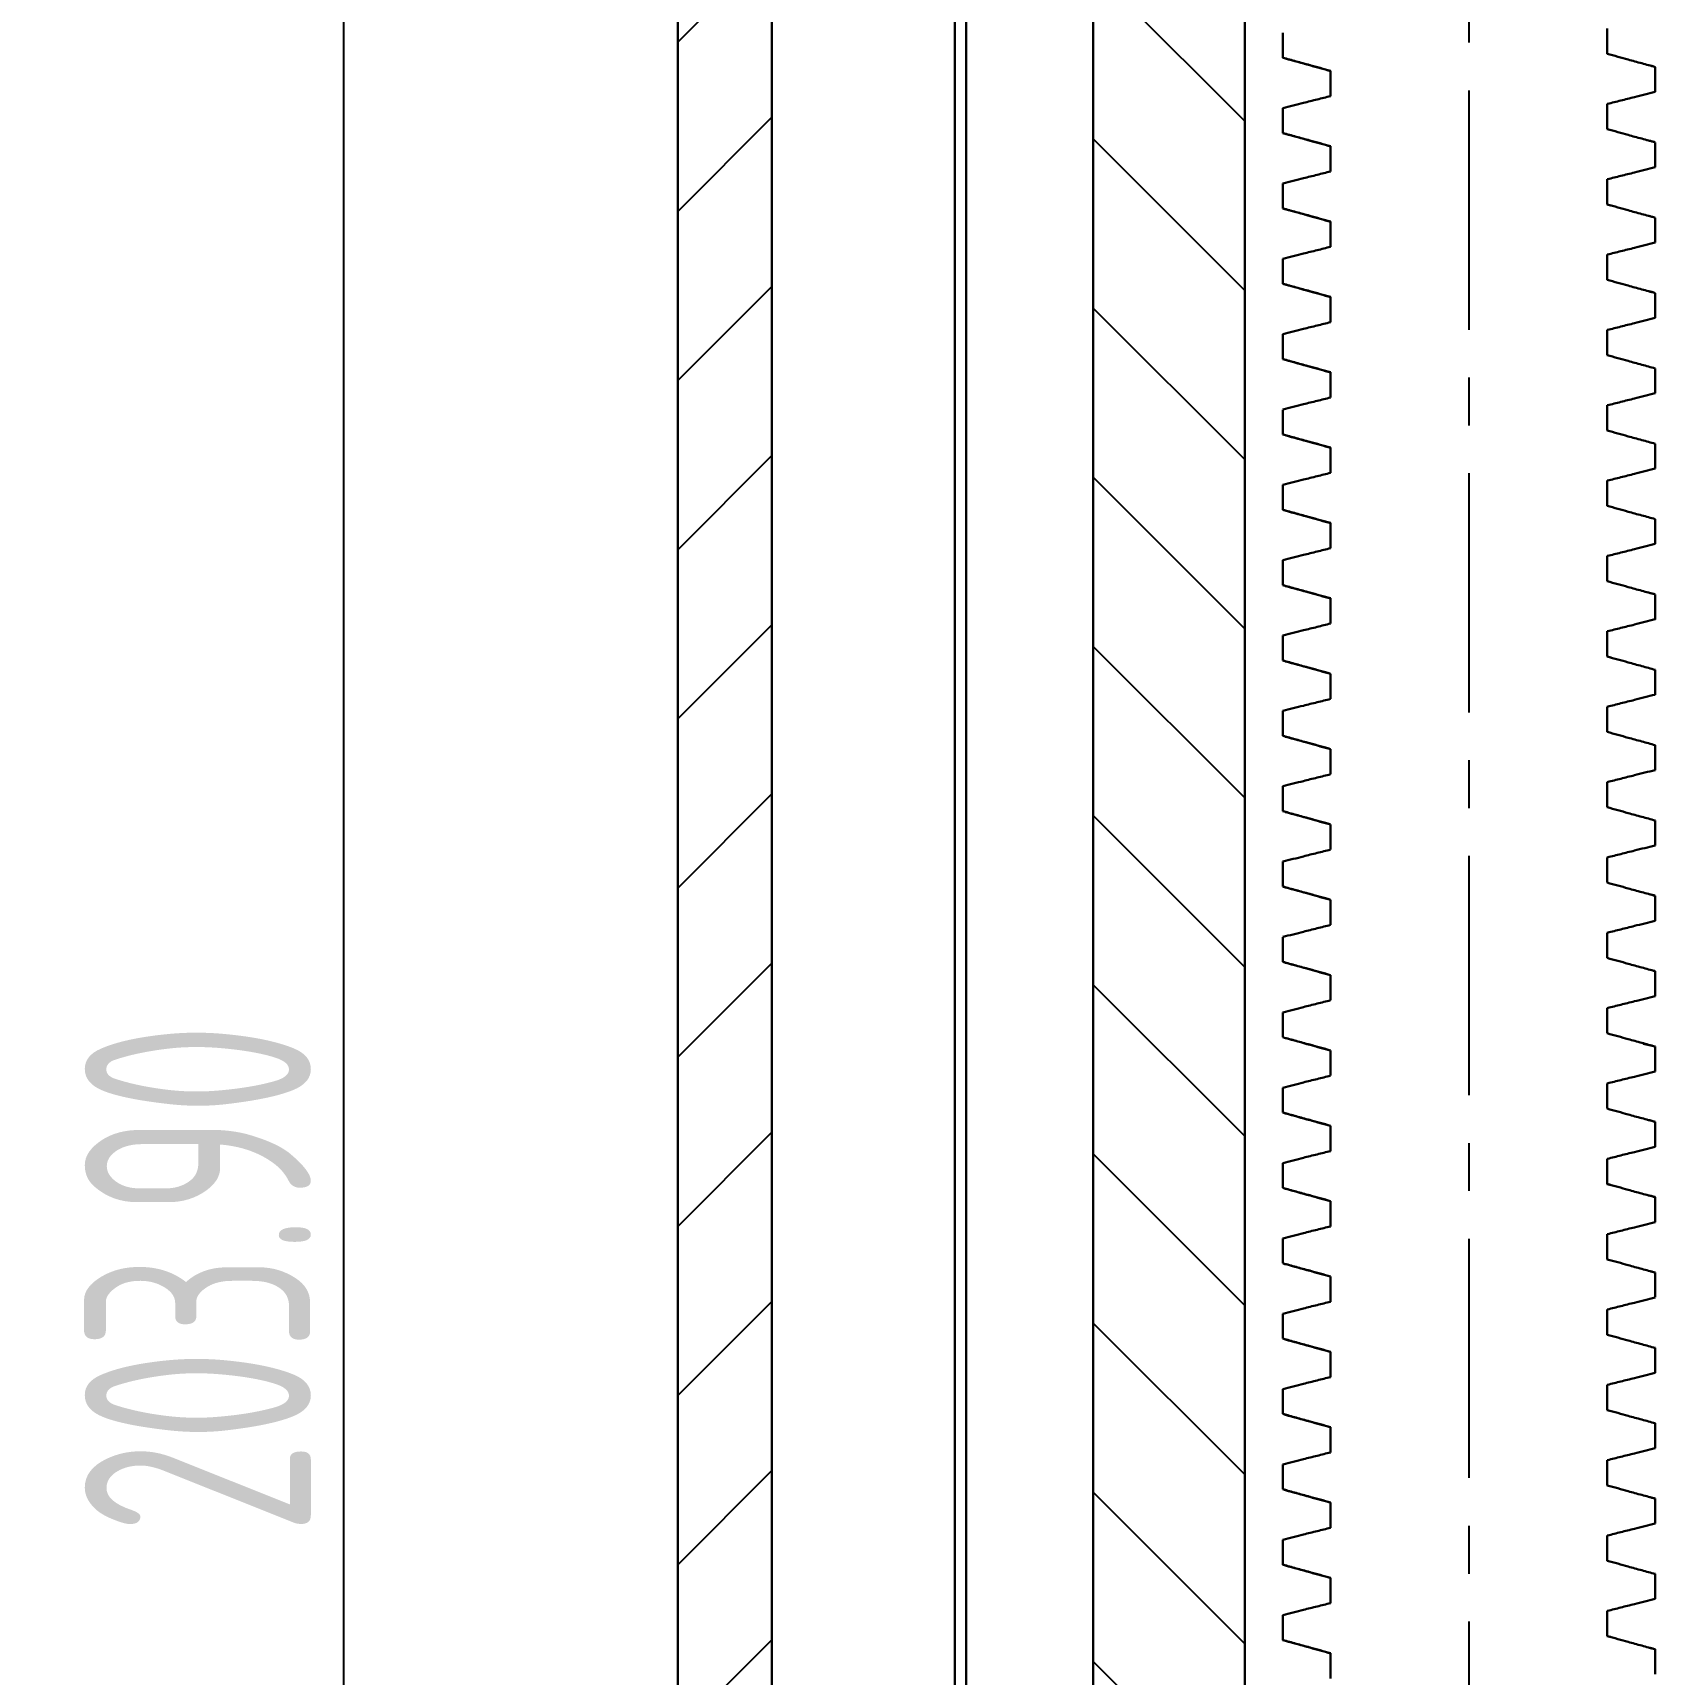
# Model space of a CAD drawing. Header units: millimetres. Extents: x 0 to 2406, y -938 to 757.
# Drawn here: x 486.2 to 529.76, y 354.32 to 397.89 of the extents above; entities that cross this region are included whole.
import ezdxf

# ---------------------------------------------------------------- set-up
doc = ezdxf.new("R2010")
doc.units = ezdxf.units.MM
doc.header["$PDSIZE"] = -1
doc.linetypes.add('CENTER', pattern=[10.16, 6.35, -1.27, 1.27, -1.27])
doc.layers.add('10', color=7, linetype='Continuous')
doc.styles.add('SLDTEXTSTYLE2', font='TXT', dxfattribs={"width": 0.7})
doc.dimstyles.new('SLDDIMSTYLE1', dxfattribs={"dimtxt": 3.5, "dimasz": 4.08, "dimexe": 0, "dimexo": 0.0625, "dimgap": 0.875, "dimtad": 2, "dimrnd": 1e-09, "dimzin": 4, "dimdsep": 46, "dimtxsty": 'SLDTEXTSTYLE2', "dimsah": 1, "dimcen": 0.09, "dimadec": 0, "dimazin": 1, "dimtfac": 1, "dimtofl": 0, "dimtmove": 0, "dimatfit": 3, "dimfxl": 1, "dimfrac": 2, "dimtolj": 1, "dimtzin": 12, "dimarcsym": 0})
doc.dimstyles.new('SLDDIMSTYLE4', dxfattribs={"dimtxt": 0.18, "dimasz": 4.08, "dimexe": 0, "dimexo": 0.0625, "dimgap": 0, "dimtad": 0, "dimtih": 1, "dimtoh": 1, "dimdec": 0, "dimrnd": 1e-09, "dimzin": 0, "dimdsep": 46, "dimtxsty": 'Standard', "dimsah": 1, "dimcen": 0.09, "dimadec": 0, "dimazin": 0, "dimtfac": 4.08, "dimtdec": 0, "dimtofl": 0, "dimtmove": 0, "dimatfit": 3, "dimfxl": 1, "dimfrac": 2, "dimtolj": 1, "dimtzin": 0, "dimarcsym": 0})

# ---------------------------------------------------------------- blocks, each defined once
blk = doc.blocks.new('_D_19')
at = {"layer": '10', "color": 0, "lineweight": -2, "transparency": 16777216}
for p, q in [((527.155, 452.338), (494.45, 452.338)), ((494.45, 252.518), (494.45, 448.258)), ((529.194, 248.438), (494.45, 248.438))]:
    blk.add_line(p, q, dxfattribs=at)
at = {"layer": '10', "color": 0, "transparency": 16777216}
for points in [[(493.77, 448.258), (495.13, 448.258), (494.45, 452.338)], [(493.77, 252.518), (495.13, 252.518), (494.45, 248.438)]]:
    blk.add_solid(points, dxfattribs=at)
at = {"layer": 'Defpoints', "color": 0, "transparency": 16777216}
for p in [(494.45, 452.338), (527.217, 452.338), (529.257, 248.438)]:
    blk.add_point(p, dxfattribs=at)
at = {"layer": '10', "color": 0, "lineweight": 25, "transparency": 16777216, "insert": (487.575, 364.827), "char_height": 3.5, "attachment_point": 2, "rotation": 90, "style": 'SLDTEXTSTYLE2'}
blk.add_mtext('\\A1;{\\Fgbenor|c134;\\H1.71429x;203.90}', dxfattribs=at)

msp = doc.modelspace()

# ---------------------------------------------------------------- hatches: boundary and pattern name
at = {"layer": '10', "linetype": 'Continuous', "lineweight": 25}
h = msp.add_hatch(dxfattribs=at)
h.set_pattern_fill('ANSI31', color=256, angle=90, style=0)
h.set_pattern_definition([(135, (92.2066, 0), (-2.245064, -2.245064), [])])
edge = h.paths.add_edge_path(flags=0)
edge.add_line((510.5149293, 257.438367), (516.3510332, 257.438367))
edge.add_line((516.3510332, 257.438367), (516.3510332, 272.938367))
edge.add_line((516.3510332, 272.938367), (518.363153, 272.938367))
edge.add_line((518.363153, 272.938367), (518.363153, 472.2881519))
edge.add_spline(control_points=[(518.363153, 472.2881519), (518.2791646, 472.3382116), (518.1951837, 472.3882838), (518.1112094, 472.438367)], knot_values=[0.013742572, 0.013742572, 0.013742572, 0.013742572, 0.0140322545, 0.0140322545, 0.0140322545, 0.0140322545], weights=[1, 1, 1, 1], degree=3, periodic=0)
edge.add_line((518.1112094, 472.438367), (518.1112094, 505.938367))
edge.add_spline(control_points=[(518.1112094, 505.938367), (517.6078459, 506.4380032), (517.1049141, 506.9380742), (516.6022034, 507.438367)], knot_values=[0.0187995827, 0.0187995827, 0.0187995827, 0.0187995827, 0.0209215817, 0.0209215817, 0.0209215817, 0.0209215817], weights=[1, 1, 1, 1], degree=3, periodic=0)
edge.add_line((516.6022034, 507.438367), (515.1463067, 507.438367))
edge.add_spline(control_points=[(515.1463067, 507.438367), (514.8787642, 507.171737), (514.6112612, 506.9050674), (514.3437889, 506.638367)], knot_values=[0.0262010486, 0.0262010486, 0.0262010486, 0.0262010486, 0.0273347172, 0.0273347172, 0.0273347172, 0.0273347172], weights=[1, 1, 1, 1], degree=3, periodic=0)
edge.add_line((514.3437889, 506.638367), (514.3437889, 275.438367))
edge.add_line((514.3437889, 275.438367), (510.5149293, 275.438367))
edge.add_line((510.5149293, 275.438367), (510.5149293, 257.438367))
h = msp.add_hatch(dxfattribs=at)
h.set_pattern_fill('ANSI31', color=256, style=0)
h.set_pattern_definition([(45, (92.2066, 0), (-2.245064, 2.245064), [])])
h.paths.add_polyline_path([(503.3149293, 248.438367), (505.8149293, 248.438367), (505.8149293, 468.438367), (504.1149293, 468.438367), (504.1149293, 466.438367), (503.3149293, 466.438367)], flags=0)

# ---------------------------------------------------------------- linework, layer by layer
at = {"color": 7, "linetype": 'Continuous', "lineweight": 30}
for p, q in [((514.3437889, 275.438367), (514.3437889, 506.638367)), ((518.363153, 272.938367), (518.363153, 472.2881519)), ((505.8149293, 248.438367), (505.8149293, 468.438367)), ((503.3149293, 248.438367), (503.3149293, 466.438367)), ((510.6649293, 275.438367), (510.6649293, 456.438367)), ((510.9649293, 275.438367), (510.9649293, 456.438367)), ((519.3729013, 397.2271546), (519.3729013, 397.8871443)), ((527.9872775, 397.3316349), (527.9872775, 398.0016349)), ((529.2569574, 396.9806194), (529.2569574, 396.3199462)), ((520.6425811, 396.8774424), (520.6425811, 396.2074424)), ((519.3729013, 395.225849), (519.3729013, 395.8886909)), ((527.9872775, 395.3316349), (527.9872775, 396.0016349)), ((519.4594438, 395.2017722), (519.3728906, 395.2258533)), ((520.6425811, 394.8774424), (520.6425811, 394.2074424)), ((529.2569574, 394.9802674), (529.2569574, 394.323271)), ((519.3729013, 393.2266886), (519.3729013, 393.8879114)), ((527.9872775, 393.3316349), (527.9872775, 394.0016349)), ((519.4585411, 393.2025786), (519.3728946, 393.2266913)), ((528.0730127, 393.307779), (527.9872775, 393.3324143)), ((529.2569574, 392.9803253), (529.2569574, 392.3197543)), ((520.6425811, 392.8774424), (520.6425811, 392.2074424)), ((519.3729013, 391.2273671), (519.3729013, 391.8881474)), ((527.9872775, 391.3316349), (527.9872775, 392.0016349)), ((519.4620066, 391.2030163), (519.3728978, 391.2273685)), ((520.6425811, 390.8774424), (520.6425811, 390.2074424)), ((529.2569574, 390.9802461), (529.2569574, 390.3196394)), ((527.9872775, 389.3316349), (527.9872775, 390.0016349)), ((519.3729013, 389.2279841), (519.3729013, 389.8867999)), ((519.4678312, 389.2032683), (519.3729001, 389.2279846)), ((520.6425811, 388.8774424), (520.6425811, 388.2074424)), ((529.2569574, 388.9797738), (529.2569574, 388.3201412)), ((519.3729013, 387.2285008), (519.3729013, 387.8839713)), ((527.9872775, 387.3316349), (527.9872775, 388.0016349)), ((519.482701, 387.2031461), (519.3729031, 387.2285)), ((520.6425811, 386.8774424), (520.6425811, 386.2074424)), ((529.2569574, 386.9800953), (529.2569574, 386.3228123)), ((519.3729013, 385.2258488), (519.3729013, 385.8867445)), ((527.9872775, 385.3316349), (527.9872775, 386.0016349)), ((519.4617545, 385.201732), (519.3728906, 385.2258531)), ((520.6425811, 384.8774424), (520.6425811, 384.2074424)), ((529.2569574, 384.9801637), (529.2569574, 384.3232711)), ((519.3729013, 383.2266885), (519.3729013, 383.8882305)), ((527.9872775, 383.3316349), (527.9872775, 384.0016349)), ((519.4608581, 383.2025187), (519.3728946, 383.2266912)), ((529.2569574, 382.9803622), (529.2569574, 382.3197543)), ((520.6425811, 382.8774424), (520.6425811, 382.2074424)), ((519.3729013, 381.227367), (519.3729013, 381.887331)), ((527.9872775, 381.3316349), (527.9872775, 382.0016349)), ((519.4644636, 381.2029372), (519.3728978, 381.2273683)), ((528.073025, 381.3077756), (527.9872775, 381.3324144)), ((520.6425811, 380.8774424), (520.6425811, 380.2074424)), ((529.2569574, 380.979986), (529.2569574, 380.3196394)), ((527.9872775, 379.3316349), (527.9872775, 380.0016349)), ((519.3729013, 379.2279841), (519.3729013, 379.8900671)), ((519.4705264, 379.2031746), (519.3729001, 379.2279846)), ((520.6425811, 378.8774424), (520.6425811, 378.2074424)), ((529.2569574, 378.9806234), (529.2569574, 378.3201414)), ((519.3729013, 377.2268984), (519.3729013, 377.8886572)), ((527.9872775, 377.3316349), (527.9872775, 378.0016349)), ((519.4907537, 377.2012915), (519.3728952, 377.2269009)), ((520.6425811, 376.8774424), (520.6425811, 376.2074424)), ((529.2569574, 376.9800522), (529.2569574, 376.3204175)), ((527.9872775, 375.3316349), (527.9872775, 376.0016349)), ((519.3729013, 375.2286736), (519.3729013, 375.8882412)), ((520.6425811, 374.8774424), (520.6425811, 374.2074424)), ((529.2569574, 374.9803201), (529.2569574, 374.3201895)), ((519.3729013, 373.2283547), (519.3729013, 373.8878155)), ((527.9872775, 373.3316349), (527.9872775, 374.0016349)), ((519.453642, 373.2040503), (519.3729024, 373.2283543)), ((529.2569574, 372.9820402), (529.2569574, 372.3198543)), ((520.6425811, 372.8774424), (520.6425811, 372.2074424)), ((519.3729013, 371.22674), (519.3729013, 371.8860123)), ((527.9872775, 371.3316349), (527.9872775, 372.0016349)), ((519.4177131, 371.215814), (519.3728949, 371.2267426)), ((520.6425811, 370.8774424), (520.6425811, 370.2074424)), ((529.256958, 370.9803104), (528.936218, 371.0532358)), ((529.2569574, 370.9803107), (529.2569574, 370.3196447)), ((519.3729013, 369.227788), (519.3729013, 369.8875919)), ((527.9872775, 369.3316349), (527.9872775, 370.0016349)), ((519.4753203, 369.2028679), (519.3728998, 369.2277887)), ((520.6425811, 368.8774424), (520.6425811, 368.2074424)), ((529.2569574, 368.9810614), (529.2569574, 368.3201988)), ((519.3729013, 367.2255541), (519.3729013, 367.8882065)), ((527.9872775, 367.3316349), (527.9872775, 368.0016349)), ((528.0730126, 367.307779), (527.9872775, 367.3324143)), ((519.4525263, 367.201425), (519.3728892, 367.225559)), ((520.6425811, 366.8774424), (520.6425811, 366.2074424)), ((529.2569574, 366.9821651), (529.2569574, 366.3199739)), ((527.9872775, 365.3316349), (527.9872775, 366.0016349)), ((519.3729013, 365.2275703), (519.3729013, 365.8876734)), ((520.6425811, 364.8774424), (520.6425811, 364.2074424)), ((529.2569574, 364.9803934), (529.2569574, 364.3235499)), ((519.3729013, 363.2265368), (519.3729013, 363.8890153)), ((527.9872775, 363.3316349), (527.9872775, 364.0016349)), ((519.4566137, 363.202187), (519.3728938, 363.2265399)), ((529.2569574, 362.9862592), (529.2569574, 362.3212286)), ((520.6425811, 362.8774424), (520.6425811, 362.2074424)), ((519.3729013, 361.2301201), (519.3729013, 361.8847234)), ((527.9872775, 361.3316349), (527.9872775, 362.0016349)), ((519.4683742, 361.2040871), (519.3729108, 361.2301163)), ((520.6425811, 360.8774424), (520.6425811, 360.2074424)), ((529.2569574, 360.9801563), (529.2569574, 360.3229653)), ((519.3729013, 359.2291443), (519.3729013, 359.8883987)), ((527.9872775, 359.3316349), (527.9872775, 360.0016349)), ((519.4817963, 359.2036159), (519.3729063, 359.2291423)), ((520.6425811, 358.8774424), (520.6425811, 358.2074424)), ((529.2569574, 358.98024), (529.2569574, 358.3201237)), ((519.3729013, 357.2292962), (519.3729013, 357.8880889)), ((527.9872775, 357.3316349), (527.9872775, 358.0016349)), ((520.6425811, 356.8774424), (520.6425811, 356.2074424)), ((529.2569574, 356.9799269), (529.2569574, 356.3201419)), ((527.9872775, 355.3316349), (527.9872775, 356.0016349)), ((519.3729013, 355.2279283), (519.3729013, 355.8887417)), ((519.4466404, 355.2037634), (519.3729004, 355.2279286)), ((528.0730127, 355.307779), (527.9872775, 355.3324143)), ((520.6425811, 354.8774424), (520.6425811, 354.2074424)), ((529.2569574, 354.9810423), (529.2569574, 354.3216692))]:
    msp.add_line(p, q, dxfattribs=at)
for points, knots in [([(529.2569574, 396.9802391), (529.1378935, 397.0129567), (528.8997658, 397.0783918), (528.4764613, 397.1952444), (528.172399, 397.2800208), (527.9872775, 397.3316349)], [0, 0, 0, 0, 0.2811819363, 0.5623638912, 1, 1, 1, 1]), ([(519.4545441, 397.2034813), (519.431055, 397.2091904), (519.3984112, 397.2171245), (519.3784851, 397.2249592), (519.3728969, 397.2271564)], [0, 0, 0, 0, 0.7195556601, 1, 1, 1, 1]), ([(519.3729013, 397.2281156), (519.4919795, 397.1954504), (519.730136, 397.1301201), (520.1534371, 397.0134969), (520.4574898, 396.9289252), (520.6425811, 396.8774424)], [0, 0, 0, 0, 0.2812230588, 0.5624461346, 1, 1, 1, 1]), ([(519.4465391, 397.2042674), (519.6630323, 397.1446391), (520.0621059, 397.0347229), (520.4603708, 396.9232297), (520.6425811, 396.8722203)], [0, 0, 0, 0, 0.5424894203, 1, 1, 1, 1]), ([(529.2569588, 396.9806188), (529.2513031, 396.9827161), (529.2332296, 396.9894181), (529.1796374, 397.0060671), (529.1361963, 397.0211176), (529.0739372, 397.0312473), (529.0679022, 397.0322292)], [0, 0, 0, 0, 0.1349489286, 0.4312472293, 0.944868537, 1, 1, 1, 1]), ([(520.6425811, 396.2074424), (520.5227052, 396.177837), (520.2829534, 396.1186263), (519.8597056, 396.0123005), (519.5564768, 395.9350252), (519.3729013, 395.8882426)], [0, 0, 0, 0, 0.2829471771, 0.5658941508, 1, 1, 1, 1]), ([(527.9872775, 396.0016349), (528.1071723, 396.0311638), (528.3469618, 396.0902215), (528.7702107, 396.1963027), (529.0734175, 396.2734267), (529.2569574, 396.3201121)], [0, 0, 0, 0, 0.2829851945, 0.5659701779, 1, 1, 1, 1]), ([(519.3729013, 395.2281156), (519.4919795, 395.1954504), (519.730136, 395.1301201), (520.1534371, 395.0134969), (520.4574898, 394.9289252), (520.6425811, 394.8774424)], [0, 0, 0, 0, 0.2812230588, 0.5624461346, 1, 1, 1, 1]), ([(519.446539, 395.2042674), (519.6630322, 395.1446391), (520.0621059, 395.0347229), (520.4603707, 394.9232297), (520.6425811, 394.8722203)], [0, 0, 0, 0, 0.5424893841, 1, 1, 1, 1]), ([(529.2569574, 394.9802391), (529.1378935, 395.0129567), (528.8997658, 395.0783918), (528.4764613, 395.1952444), (528.172399, 395.2800208), (527.9872775, 395.3316349)], [0, 0, 0, 0, 0.28118193634, 0.56236389122, 1, 1, 1, 1]), ([(529.2569576, 394.9802673), (529.247171, 394.9841538), (529.2191795, 394.9952697), (529.1590068, 395.013669), (529.0904094, 395.02819), (529.056449, 395.0353789)], [0, 0, 0, 0, 0.2134931828, 0.61062531, 1, 1, 1, 1]), ([(527.9872775, 394.0016349), (528.1071723, 394.0311638), (528.3469618, 394.0902215), (528.7702107, 394.1963027), (529.0734175, 394.2734267), (529.2569574, 394.3201121)], [0, 0, 0, 0, 0.2829851945, 0.5659701779, 1, 1, 1, 1]), ([(520.6425811, 394.2074424), (520.5227052, 394.177837), (520.2829534, 394.1186263), (519.8597056, 394.0123005), (519.5564768, 393.9350252), (519.3729013, 393.8882426)], [0, 0, 0, 0, 0.2829471771, 0.5658941508, 1, 1, 1, 1]), ([(519.3729013, 393.2281156), (519.4919795, 393.1954504), (519.730136, 393.1301201), (520.1534371, 393.0134969), (520.4574898, 392.9289252), (520.6425811, 392.8774424)], [0, 0, 0, 0, 0.2812230588, 0.5624461346, 1, 1, 1, 1]), ([(519.4465391, 393.2042674), (519.6630324, 393.1446391), (520.062106, 393.0347229), (520.4603708, 392.9232297), (520.6425811, 392.8722203)], [0, 0, 0, 0, 0.5424894622, 1, 1, 1, 1]), ([(529.2569574, 392.9802391), (529.1378935, 393.0129567), (528.8997658, 393.0783918), (528.4764613, 393.1952444), (528.172399, 393.2800208), (527.9872775, 393.3316349)], [0, 0, 0, 0, 0.28118193634, 0.56236389122, 1, 1, 1, 1]), ([(529.2569582, 392.9803249), (529.2304383, 392.9920884), (529.1960067, 393.0073613), (529.1092912, 393.0227832), (529.0893656, 393.0263268)], [0, 0, 0, 0, 0.7702198343, 1, 1, 1, 1]), ([(520.6425811, 392.2074424), (520.5227052, 392.177837), (520.2829534, 392.1186263), (519.8597056, 392.0123005), (519.5564768, 391.9350252), (519.3729013, 391.8882426)], [0, 0, 0, 0, 0.2829471771, 0.5658941508, 1, 1, 1, 1]), ([(527.9872775, 392.0016349), (528.1071723, 392.0311638), (528.3469618, 392.0902215), (528.7702107, 392.1963027), (529.0734175, 392.2734267), (529.2569574, 392.3201121)], [0, 0, 0, 0, 0.2829851945, 0.5659701779, 1, 1, 1, 1]), ([(529.2569574, 390.9802391), (529.1378935, 391.0129567), (528.8997658, 391.0783918), (528.4764613, 391.1952444), (528.172399, 391.2800208), (527.9872775, 391.3316349)], [0, 0, 0, 0, 0.28118193634, 0.56236389122, 1, 1, 1, 1]), ([(519.3729013, 391.2281156), (519.4919795, 391.1954504), (519.730136, 391.1301201), (520.1534371, 391.0134969), (520.4574898, 390.9289252), (520.6425811, 390.8774424)], [0, 0, 0, 0, 0.2812230588, 0.5624461346, 1, 1, 1, 1]), ([(519.4465392, 391.2042674), (519.6630324, 391.1446391), (520.062106, 391.0347229), (520.4603708, 390.9232297), (520.6425811, 390.8722203)], [0, 0, 0, 0, 0.54248948674, 1, 1, 1, 1]), ([(529.2569574, 390.9802461), (529.2314413, 390.9902188), (529.1921984, 391.0055565), (529.1158291, 391.0209952), (529.0891159, 391.0263955)], [0, 0, 0, 0, 0.65021062658, 1, 1, 1, 1]), ([(520.6425811, 390.2074424), (520.5227052, 390.177837), (520.2829534, 390.1186263), (519.8597056, 390.0123005), (519.5564768, 389.9350252), (519.3729013, 389.8882426)], [0, 0, 0, 0, 0.2829471771, 0.5658941508, 1, 1, 1, 1]), ([(527.9872775, 390.0016349), (528.1071723, 390.0311638), (528.3469618, 390.0902215), (528.7702107, 390.1963027), (529.0734175, 390.2734267), (529.2569574, 390.3201121)], [0, 0, 0, 0, 0.2829851945, 0.5659701779, 1, 1, 1, 1]), ([(519.3729013, 389.2281156), (519.4919795, 389.1954504), (519.730136, 389.1301201), (520.1534371, 389.0134969), (520.4574898, 388.9289252), (520.6425811, 388.8774424)], [0, 0, 0, 0, 0.2812230588, 0.5624461346, 1, 1, 1, 1]), ([(519.446539, 389.2042674), (519.6630322, 389.1446391), (520.0621059, 389.0347229), (520.4603707, 388.9232297), (520.6425811, 388.8722203)], [0, 0, 0, 0, 0.5424893841, 1, 1, 1, 1]), ([(529.2569574, 388.9802391), (529.1378935, 389.0129567), (528.8997658, 389.0783918), (528.4764613, 389.1952444), (528.172399, 389.2800208), (527.9872775, 389.3316349)], [0, 0, 0, 0, 0.2811819363, 0.5623638912, 1, 1, 1, 1]), ([(520.6425811, 388.2074424), (520.5227052, 388.177837), (520.2829534, 388.1186263), (519.8597056, 388.0123005), (519.5564768, 387.9350252), (519.3729013, 387.8882426)], [0, 0, 0, 0, 0.2829471771, 0.5658941508, 1, 1, 1, 1]), ([(527.9872775, 388.0016349), (528.1071723, 388.0311638), (528.3469618, 388.0902215), (528.7702107, 388.1963027), (529.0734175, 388.2734267), (529.2569574, 388.3201121)], [0, 0, 0, 0, 0.28298519453, 0.56597017794, 1, 1, 1, 1]), ([(529.2569574, 386.9802391), (529.1378935, 387.0129567), (528.8997658, 387.0783918), (528.4764613, 387.1952444), (528.172399, 387.2800208), (527.9872775, 387.3316349)], [0, 0, 0, 0, 0.2811819363, 0.5623638912, 1, 1, 1, 1]), ([(519.3729013, 387.2281156), (519.4919795, 387.1954504), (519.730136, 387.1301201), (520.1534371, 387.0134969), (520.4574898, 386.9289252), (520.6425811, 386.8774424)], [0, 0, 0, 0, 0.28122305878, 0.56244613455, 1, 1, 1, 1]), ([(519.446539, 387.2042674), (519.6630322, 387.1446391), (520.0621059, 387.0347229), (520.4603707, 386.9232297), (520.6425811, 386.8722203)], [0, 0, 0, 0, 0.54248938462, 1, 1, 1, 1]), ([(520.6425811, 386.2074424), (520.5227052, 386.177837), (520.2829534, 386.1186263), (519.8597056, 386.0123005), (519.5564768, 385.9350252), (519.3729013, 385.8882426)], [0, 0, 0, 0, 0.2829471771, 0.5658941508, 1, 1, 1, 1]), ([(527.9872775, 386.0016349), (528.1071723, 386.0311638), (528.3469618, 386.0902215), (528.7702107, 386.1963027), (529.0734175, 386.2734267), (529.2569574, 386.3201121)], [0, 0, 0, 0, 0.2829851945, 0.5659701779, 1, 1, 1, 1]), ([(519.3729013, 385.2281156), (519.4919795, 385.1954504), (519.730136, 385.1301201), (520.1534371, 385.0134969), (520.4574898, 384.9289252), (520.6425811, 384.8774424)], [0, 0, 0, 0, 0.28122305878, 0.56244613455, 1, 1, 1, 1]), ([(519.446539, 385.2042674), (519.6630322, 385.1446391), (520.0621059, 385.0347229), (520.4603707, 384.9232297), (520.6425811, 384.8722203)], [0, 0, 0, 0, 0.5424893841, 1, 1, 1, 1]), ([(529.2569574, 384.9802391), (529.1378935, 385.0129567), (528.8997658, 385.0783918), (528.4764613, 385.1952444), (528.172399, 385.2800208), (527.9872775, 385.3316349)], [0, 0, 0, 0, 0.2811819363, 0.5623638912, 1, 1, 1, 1]), ([(527.9872775, 384.0016349), (528.1071723, 384.0311638), (528.3469618, 384.0902215), (528.7702107, 384.1963027), (529.0734175, 384.2734267), (529.2569574, 384.3201121)], [0, 0, 0, 0, 0.2829851945, 0.5659701779, 1, 1, 1, 1]), ([(520.6425811, 384.2074424), (520.5227052, 384.177837), (520.2829534, 384.1186263), (519.8597056, 384.0123005), (519.5564768, 383.9350252), (519.3729013, 383.8882426)], [0, 0, 0, 0, 0.2829471771, 0.5658941508, 1, 1, 1, 1]), ([(519.3729013, 383.2281156), (519.4919795, 383.1954504), (519.730136, 383.1301201), (520.1534371, 383.0134969), (520.4574898, 382.9289252), (520.6425811, 382.8774424)], [0, 0, 0, 0, 0.2812230588, 0.5624461346, 1, 1, 1, 1]), ([(519.4465391, 383.2042674), (519.6630324, 383.1446391), (520.062106, 383.0347229), (520.4603708, 382.9232297), (520.6425811, 382.8722203)], [0, 0, 0, 0, 0.5424894622, 1, 1, 1, 1]), ([(529.2569574, 382.9802391), (529.1378935, 383.0129567), (528.8997658, 383.0783918), (528.4764613, 383.1952444), (528.172399, 383.2800208), (527.9872775, 383.3316349)], [0, 0, 0, 0, 0.2811819363, 0.5623638912, 1, 1, 1, 1]), ([(529.2569585, 382.9803617), (529.2526646, 382.982102), (529.2236297, 382.9938697), (529.1738091, 383.0106047), (529.0979014, 383.0258053), (529.073475, 383.0306967)], [0, 0, 0, 0, 0.1053102473, 0.7120970093, 1, 1, 1, 1]), ([(520.6425811, 382.2074424), (520.5227052, 382.177837), (520.2829534, 382.1186263), (519.8597056, 382.0123005), (519.5564768, 381.9350252), (519.3729013, 381.8882426)], [0, 0, 0, 0, 0.2829471771, 0.5658941508, 1, 1, 1, 1]), ([(527.9872775, 382.0016349), (528.1071723, 382.0311638), (528.3469618, 382.0902215), (528.7702107, 382.1963027), (529.0734175, 382.2734267), (529.2569574, 382.3201121)], [0, 0, 0, 0, 0.2829851945, 0.5659701779, 1, 1, 1, 1]), ([(519.3729013, 381.2281156), (519.4919795, 381.1954504), (519.730136, 381.1301201), (520.1534371, 381.0134969), (520.4574898, 380.9289252), (520.6425811, 380.8774424)], [0, 0, 0, 0, 0.2812230588, 0.5624461346, 1, 1, 1, 1]), ([(529.2569574, 380.9802391), (529.1378935, 381.0129567), (528.8997658, 381.0783918), (528.4764613, 381.1952444), (528.172399, 381.2800208), (527.9872775, 381.3316349)], [0, 0, 0, 0, 0.2811819363, 0.5623638912, 1, 1, 1, 1]), ([(519.4465392, 381.2042674), (519.6630324, 381.1446391), (520.062106, 381.0347229), (520.4603708, 380.9232297), (520.6425811, 380.8722203)], [0, 0, 0, 0, 0.5424894867, 1, 1, 1, 1]), ([(520.6425811, 380.2074424), (520.5227052, 380.177837), (520.2829534, 380.1186263), (519.8597056, 380.0123005), (519.5564768, 379.9350252), (519.3729013, 379.8882426)], [0, 0, 0, 0, 0.2829471771, 0.5658941508, 1, 1, 1, 1]), ([(527.9872775, 380.0016349), (528.1071723, 380.0311638), (528.3469618, 380.0902215), (528.7702107, 380.1963027), (529.0734175, 380.2734267), (529.2569574, 380.3201121)], [0, 0, 0, 0, 0.2829851945, 0.5659701779, 1, 1, 1, 1]), ([(519.3729013, 379.2281156), (519.4919795, 379.1954504), (519.730136, 379.1301201), (520.1534371, 379.0134969), (520.4574898, 378.9289252), (520.6425811, 378.8774424)], [0, 0, 0, 0, 0.28122305878, 0.56244613455, 1, 1, 1, 1]), ([(519.446539, 379.2042674), (519.6630322, 379.1446391), (520.0621059, 379.0347229), (520.4603707, 378.9232297), (520.6425811, 378.8722203)], [0, 0, 0, 0, 0.5424893841, 1, 1, 1, 1]), ([(529.2569574, 378.9802391), (529.1378935, 379.0129567), (528.8997658, 379.0783918), (528.4764613, 379.1952444), (528.172399, 379.2800208), (527.9872775, 379.3316349)], [0, 0, 0, 0, 0.2811819363, 0.5623638912, 1, 1, 1, 1]), ([(520.6425811, 378.2074424), (520.5227052, 378.177837), (520.2829534, 378.1186263), (519.8597056, 378.0123005), (519.5564768, 377.9350252), (519.3729013, 377.8882426)], [0, 0, 0, 0, 0.2829471771, 0.5658941508, 1, 1, 1, 1]), ([(527.9872775, 378.0016349), (528.1071723, 378.0311638), (528.3469618, 378.0902215), (528.7702107, 378.1963027), (529.0734175, 378.2734267), (529.2569574, 378.3201121)], [0, 0, 0, 0, 0.2829851945, 0.5659701779, 1, 1, 1, 1]), ([(529.2569574, 376.9802391), (529.1378935, 377.0129567), (528.8997658, 377.0783918), (528.4764613, 377.1952444), (528.172399, 377.2800208), (527.9872775, 377.3316349)], [0, 0, 0, 0, 0.28118193634, 0.56236389122, 1, 1, 1, 1]), ([(519.3729013, 377.2281156), (519.4919795, 377.1954504), (519.730136, 377.1301201), (520.1534371, 377.0134969), (520.4574898, 376.9289252), (520.6425811, 376.8774424)], [0, 0, 0, 0, 0.2812230588, 0.5624461346, 1, 1, 1, 1]), ([(519.446539, 377.2042674), (519.6630322, 377.1446391), (520.0621059, 377.0347229), (520.4603707, 376.9232297), (520.6425811, 376.8722203)], [0, 0, 0, 0, 0.5424893841, 1, 1, 1, 1]), ([(520.6425811, 376.2074424), (520.5227052, 376.177837), (520.2829534, 376.1186263), (519.8597056, 376.0123005), (519.5564768, 375.9350252), (519.3729013, 375.8882426)], [0, 0, 0, 0, 0.2829471771, 0.5658941508, 1, 1, 1, 1]), ([(527.9872775, 376.0016349), (528.1071723, 376.0311638), (528.3469618, 376.0902215), (528.7702107, 376.1963027), (529.0734175, 376.2734267), (529.2569574, 376.3201121)], [0, 0, 0, 0, 0.2829851945, 0.5659701779, 1, 1, 1, 1]), ([(519.3729013, 375.2281156), (519.4919795, 375.1954504), (519.730136, 375.1301201), (520.1534371, 375.0134969), (520.4574898, 374.9289252), (520.6425811, 374.8774424)], [0, 0, 0, 0, 0.2812230588, 0.5624461346, 1, 1, 1, 1]), ([(519.454772, 375.2041433), (519.4412982, 375.2071566), (519.4041176, 375.2154719), (519.3850571, 375.2235328), (519.3729039, 375.2286726)], [0, 0, 0, 0, 0.3623894927, 1, 1, 1, 1]), ([(519.446539, 375.2042674), (519.6630322, 375.1446391), (520.0621059, 375.0347229), (520.4603707, 374.9232297), (520.6425811, 374.8722203)], [0, 0, 0, 0, 0.5424893849, 1, 1, 1, 1]), ([(529.2569574, 374.9802391), (529.1378935, 375.0129567), (528.8997658, 375.0783918), (528.4764613, 375.1952444), (528.172399, 375.2800208), (527.9872775, 375.3316349)], [0, 0, 0, 0, 0.28118193634, 0.56236389122, 1, 1, 1, 1]), ([(529.2569581, 374.9803198), (529.2349237, 374.989436), (529.2012267, 375.0033773), (529.1275419, 375.017837), (529.1020394, 375.0228415)], [0, 0, 0, 0, 0.6538975043, 1, 1, 1, 1]), ([(527.9872775, 374.0016349), (528.1071723, 374.0311638), (528.3469618, 374.0902215), (528.7702107, 374.1963027), (529.0734175, 374.2734267), (529.2569574, 374.3201121)], [0, 0, 0, 0, 0.2829851945, 0.5659701779, 1, 1, 1, 1]), ([(520.6425811, 374.2074424), (520.5227052, 374.177837), (520.2829534, 374.1186263), (519.8597056, 374.0123005), (519.5564768, 373.9350252), (519.3729013, 373.8882426)], [0, 0, 0, 0, 0.2829471771, 0.5658941508, 1, 1, 1, 1]), ([(519.3729013, 373.2281156), (519.4919795, 373.1954504), (519.730136, 373.1301201), (520.1534371, 373.0134969), (520.4574898, 372.9289252), (520.6425811, 372.8774424)], [0, 0, 0, 0, 0.2812230588, 0.5624461346, 1, 1, 1, 1]), ([(519.4465391, 373.2042674), (519.6630323, 373.1446391), (520.0621059, 373.0347229), (520.4603708, 372.9232297), (520.6425811, 372.8722203)], [0, 0, 0, 0, 0.5424894408, 1, 1, 1, 1]), ([(529.2569574, 372.9802391), (529.1378935, 373.0129567), (528.8997658, 373.0783918), (528.4764613, 373.1952444), (528.172399, 373.2800208), (527.9872775, 373.3316349)], [0, 0, 0, 0, 0.28118193634, 0.56236389122, 1, 1, 1, 1]), ([(529.2569651, 372.9820371), (529.2486738, 372.9860565), (529.2341744, 372.9930852), (529.1903835, 373.0005198), (529.1716341, 373.003703)], [0, 0, 0, 0, 0.5718402445, 1, 1, 1, 1]), ([(520.6425811, 372.2074424), (520.5227052, 372.177837), (520.2829534, 372.1186263), (519.8597056, 372.0123005), (519.5564768, 371.9350252), (519.3729013, 371.8882426)], [0, 0, 0, 0, 0.2829471771, 0.5658941508, 1, 1, 1, 1]), ([(527.9872775, 372.0016349), (528.1071723, 372.0311638), (528.3469618, 372.0902215), (528.7702107, 372.1963027), (529.0734175, 372.2734267), (529.2569574, 372.3201121)], [0, 0, 0, 0, 0.2829851945, 0.5659701779, 1, 1, 1, 1]), ([(519.3729013, 371.2281156), (519.4919795, 371.1954504), (519.730136, 371.1301201), (520.1534371, 371.0134969), (520.4574898, 370.9289252), (520.6425811, 370.8774424)], [0, 0, 0, 0, 0.2812230588, 0.5624461346, 1, 1, 1, 1]), ([(519.4465392, 371.2042674), (519.6630324, 371.1446391), (520.062106, 371.0347229), (520.4603708, 370.9232297), (520.6425811, 370.8722203)], [0, 0, 0, 0, 0.54248948562, 1, 1, 1, 1]), ([(529.2569574, 370.9802391), (529.1378935, 371.0129567), (528.8997658, 371.0783918), (528.4764613, 371.1952444), (528.172399, 371.2800208), (527.9872775, 371.3316349)], [0, 0, 0, 0, 0.28118193634, 0.56236389122, 1, 1, 1, 1]), ([(527.9872775, 370.0016349), (528.1071723, 370.0311638), (528.3469618, 370.0902215), (528.7702107, 370.1963027), (529.0734175, 370.2734267), (529.2569574, 370.3201121)], [0, 0, 0, 0, 0.2829851945, 0.5659701779, 1, 1, 1, 1]), ([(520.6425811, 370.2074424), (520.5227052, 370.177837), (520.2829534, 370.1186263), (519.8597056, 370.0123005), (519.5564768, 369.9350252), (519.3729013, 369.8882426)], [0, 0, 0, 0, 0.2829471771, 0.5658941508, 1, 1, 1, 1]), ([(519.3729013, 369.2281156), (519.4919795, 369.1954504), (519.730136, 369.1301201), (520.1534371, 369.0134969), (520.4574898, 368.9289252), (520.6425811, 368.8774424)], [0, 0, 0, 0, 0.2812230588, 0.5624461346, 1, 1, 1, 1]), ([(519.446539, 369.2042674), (519.6630322, 369.1446391), (520.0621059, 369.0347229), (520.4603707, 368.9232297), (520.6425811, 368.8722203)], [0, 0, 0, 0, 0.5424893841, 1, 1, 1, 1]), ([(529.2569574, 368.9802391), (529.1378935, 369.0129567), (528.8997658, 369.0783918), (528.4764613, 369.1952444), (528.172399, 369.2800208), (527.9872775, 369.3316349)], [0, 0, 0, 0, 0.2811819363, 0.5623638912, 1, 1, 1, 1]), ([(529.2569606, 368.9810602), (529.2487356, 368.984013), (529.237723, 368.9879666), (529.2091486, 368.9972897), (529.1604163, 369.0124305), (529.0966348, 369.0264669), (529.0576918, 369.0350371)], [0, 0, 0, 0, 0.1825931428, 0.2444782168, 0.5387013287, 1, 1, 1, 1]), ([(520.6425811, 368.2074424), (520.5227052, 368.177837), (520.2829534, 368.1186263), (519.8597056, 368.0123005), (519.5564768, 367.9350252), (519.3729013, 367.8882426)], [0, 0, 0, 0, 0.2829471771, 0.5658941508, 1, 1, 1, 1]), ([(527.9872775, 368.0016349), (528.1071723, 368.0311638), (528.3469618, 368.0902215), (528.7702107, 368.1963027), (529.0734175, 368.2734267), (529.2569574, 368.3201121)], [0, 0, 0, 0, 0.2829851945, 0.5659701779, 1, 1, 1, 1]), ([(529.2569574, 366.9802391), (529.1378935, 367.0129567), (528.8997658, 367.0783918), (528.4764613, 367.1952444), (528.172399, 367.2800208), (527.9872775, 367.3316349)], [0, 0, 0, 0, 0.2811819363, 0.5623638912, 1, 1, 1, 1]), ([(519.3729013, 367.2281156), (519.4919795, 367.1954504), (519.730136, 367.1301201), (520.1534371, 367.0134969), (520.4574898, 366.9289252), (520.6425811, 366.8774424)], [0, 0, 0, 0, 0.2812230588, 0.5624461346, 1, 1, 1, 1]), ([(519.446539, 367.2042674), (519.6630322, 367.1446391), (520.0621059, 367.0347229), (520.4603707, 366.9232297), (520.6425811, 366.8722203)], [0, 0, 0, 0, 0.54248938414, 1, 1, 1, 1]), ([(529.256967, 366.982161), (529.2532479, 366.9837118), (529.2058312, 367.0034841), (529.1161032, 367.0233792), (529.033413, 367.0417138)], [0, 0, 0, 0, 0.07843539096, 1, 1, 1, 1]), ([(520.6425811, 366.2074424), (520.5227052, 366.177837), (520.2829534, 366.1186263), (519.8597056, 366.0123005), (519.5564768, 365.9350252), (519.3729013, 365.8882426)], [0, 0, 0, 0, 0.2829471771, 0.5658941508, 1, 1, 1, 1]), ([(527.9872775, 366.0016349), (528.1071723, 366.0311638), (528.3469618, 366.0902215), (528.7702107, 366.1963027), (529.0734175, 366.2734267), (529.2569574, 366.3201121)], [0, 0, 0, 0, 0.2829851945, 0.5659701779, 1, 1, 1, 1]), ([(519.4588009, 365.2020832), (519.448346, 365.203887), (519.3993523, 365.2123395), (519.3845456, 365.2208651), (519.3728985, 365.2275715)], [0, 0, 0, 0, 0.2133933233, 1, 1, 1, 1]), ([(519.3729013, 365.2281156), (519.4919795, 365.1954504), (519.730136, 365.1301201), (520.1534371, 365.0134969), (520.4574898, 364.9289252), (520.6425811, 364.8774424)], [0, 0, 0, 0, 0.2812230588, 0.5624461346, 1, 1, 1, 1]), ([(519.446539, 365.2042674), (519.6630322, 365.1446391), (520.0621059, 365.0347229), (520.4603707, 364.9232297), (520.6425811, 364.8722203)], [0, 0, 0, 0, 0.5424893841, 1, 1, 1, 1]), ([(529.2569574, 364.9802391), (529.1378935, 365.0129567), (528.8997658, 365.0783918), (528.4764613, 365.1952444), (528.172399, 365.2800208), (527.9872775, 365.3316349)], [0, 0, 0, 0, 0.2811819363, 0.5623638912, 1, 1, 1, 1]), ([(529.2569586, 364.9803929), (529.251431, 364.9824401), (529.2382407, 364.9873254), (529.2097789, 364.9981748), (529.1665975, 365.0070297), (529.1388358, 365.0127225)], [0, 0, 0, 0, 0.2048302484, 0.488779266, 1, 1, 1, 1]), ([(527.9872775, 364.0016349), (528.1071723, 364.0311638), (528.3469618, 364.0902215), (528.7702107, 364.1963027), (529.0734175, 364.2734267), (529.2569574, 364.3201121)], [0, 0, 0, 0, 0.2829851945, 0.5659701779, 1, 1, 1, 1]), ([(520.6425811, 364.2074424), (520.5227052, 364.177837), (520.2829534, 364.1186263), (519.8597056, 364.0123005), (519.5564768, 363.9350252), (519.3729013, 363.8882426)], [0, 0, 0, 0, 0.2829471771, 0.5658941508, 1, 1, 1, 1]), ([(519.3729013, 363.2281156), (519.4919795, 363.1954504), (519.730136, 363.1301201), (520.1534371, 363.0134969), (520.4574898, 362.9289252), (520.6425811, 362.8774424)], [0, 0, 0, 0, 0.2812230588, 0.5624461346, 1, 1, 1, 1]), ([(519.446539, 363.2042674), (519.6630322, 363.1446391), (520.0621059, 363.0347229), (520.4603707, 362.9232297), (520.6425811, 362.8722203)], [0, 0, 0, 0, 0.5424893841, 1, 1, 1, 1]), ([(529.2569574, 362.9802391), (529.1378935, 363.0129567), (528.8997658, 363.0783918), (528.4764613, 363.1952444), (528.172399, 363.2800208), (527.9872775, 363.3316349)], [0, 0, 0, 0, 0.2811819363, 0.5623638912, 1, 1, 1, 1]), ([(520.6425811, 362.2074424), (520.5227052, 362.177837), (520.2829534, 362.1186263), (519.8597056, 362.0123005), (519.5564768, 361.9350252), (519.3729013, 361.8882426)], [0, 0, 0, 0, 0.2829471771, 0.5658941508, 1, 1, 1, 1]), ([(527.9872775, 362.0016349), (528.1071723, 362.0311638), (528.3469618, 362.0902215), (528.7702107, 362.1963027), (529.0734175, 362.2734267), (529.2569574, 362.3201121)], [0, 0, 0, 0, 0.2829851945, 0.5659701779, 1, 1, 1, 1]), ([(519.3729013, 361.2281156), (519.4919795, 361.1954504), (519.730136, 361.1301201), (520.1534371, 361.0134969), (520.4574898, 360.9289252), (520.6425811, 360.8774424)], [0, 0, 0, 0, 0.2812230588, 0.5624461346, 1, 1, 1, 1]), ([(519.446539, 361.2042674), (519.6630322, 361.1446391), (520.0621059, 361.0347229), (520.4603707, 360.9232297), (520.6425811, 360.8722203)], [0, 0, 0, 0, 0.54248938663, 1, 1, 1, 1]), ([(529.2569574, 360.9802391), (529.1378935, 361.0129567), (528.8997658, 361.0783918), (528.4764613, 361.1952444), (528.172399, 361.2800208), (527.9872775, 361.3316349)], [0, 0, 0, 0, 0.2811819363, 0.5623638912, 1, 1, 1, 1]), ([(527.9872775, 360.0016349), (528.1071723, 360.0311638), (528.3469618, 360.0902215), (528.7702107, 360.1963027), (529.0734175, 360.2734267), (529.2569574, 360.3201121)], [0, 0, 0, 0, 0.2829851945, 0.5659701779, 1, 1, 1, 1]), ([(520.6425811, 360.2074424), (520.5227052, 360.177837), (520.2829534, 360.1186263), (519.8597056, 360.0123005), (519.5564768, 359.9350252), (519.3729013, 359.8882426)], [0, 0, 0, 0, 0.2829471771, 0.5658941508, 1, 1, 1, 1]), ([(519.3729013, 359.2281156), (519.4919795, 359.1954504), (519.730136, 359.1301201), (520.1534371, 359.0134969), (520.4574898, 358.9289252), (520.6425811, 358.8774424)], [0, 0, 0, 0, 0.28122305878, 0.56244613455, 1, 1, 1, 1]), ([(519.446539, 359.2042674), (519.6630322, 359.1446391), (520.0621059, 359.0347229), (520.4603707, 358.9232297), (520.6425811, 358.8722203)], [0, 0, 0, 0, 0.5424893854, 1, 1, 1, 1]), ([(529.2569574, 358.9802391), (529.1378935, 359.0129567), (528.8997658, 359.0783918), (528.4764613, 359.1952444), (528.172399, 359.2800208), (527.9872775, 359.3316349)], [0, 0, 0, 0, 0.2811819363, 0.5623638912, 1, 1, 1, 1]), ([(529.2569574, 358.98024), (529.228193, 358.9911321), (529.1859979, 359.0071099), (529.1063293, 359.0234381), (529.0809708, 359.0286354)], [0, 0, 0, 0, 0.68170038664, 1, 1, 1, 1]), ([(520.6425811, 358.2074424), (520.5227052, 358.177837), (520.2829534, 358.1186263), (519.8597056, 358.0123005), (519.5564768, 357.9350252), (519.3729013, 357.8882426)], [0, 0, 0, 0, 0.2829471771, 0.5658941508, 1, 1, 1, 1]), ([(527.9872775, 358.0016349), (528.1071723, 358.0311638), (528.3469618, 358.0902215), (528.7702107, 358.1963027), (529.0734175, 358.2734267), (529.2569574, 358.3201121)], [0, 0, 0, 0, 0.2829851945, 0.5659701779, 1, 1, 1, 1]), ([(529.2569574, 356.9802391), (529.1378935, 357.0129567), (528.8997658, 357.0783918), (528.4764613, 357.1952444), (528.172399, 357.2800208), (527.9872775, 357.3316349)], [0, 0, 0, 0, 0.2811819363, 0.5623638912, 1, 1, 1, 1]), ([(519.3729013, 357.2281156), (519.4919795, 357.1954504), (519.730136, 357.1301201), (520.1534371, 357.0134969), (520.4574898, 356.9289252), (520.6425811, 356.8774424)], [0, 0, 0, 0, 0.2812230588, 0.5624461346, 1, 1, 1, 1]), ([(519.488269, 357.2031392), (519.4451338, 357.210812), (519.3951107, 357.2197099), (519.3755943, 357.2281338), (519.372907, 357.2292938)], [0, 0, 0, 0, 0.862306784, 1, 1, 1, 1]), ([(519.446539, 357.2042674), (519.6630322, 357.1446391), (520.0621059, 357.0347229), (520.4603707, 356.9232297), (520.6425811, 356.8722203)], [0, 0, 0, 0, 0.5424893856, 1, 1, 1, 1]), ([(520.6425811, 356.2074424), (520.5227052, 356.177837), (520.2829534, 356.1186263), (519.8597056, 356.0123005), (519.5564768, 355.9350252), (519.3729013, 355.8882426)], [0, 0, 0, 0, 0.2829471771, 0.5658941508, 1, 1, 1, 1]), ([(527.9872775, 356.0016349), (528.1071723, 356.0311638), (528.3469618, 356.0902215), (528.7702107, 356.1963027), (529.0734175, 356.2734267), (529.2569574, 356.3201121)], [0, 0, 0, 0, 0.2829851945, 0.5659701779, 1, 1, 1, 1]), ([(519.3729013, 355.2281156), (519.4919795, 355.1954504), (519.730136, 355.1301201), (520.1534371, 355.0134969), (520.4574898, 354.9289252), (520.6425811, 354.8774424)], [0, 0, 0, 0, 0.2812230588, 0.5624461346, 1, 1, 1, 1]), ([(519.446539, 355.2042674), (519.6630322, 355.1446391), (520.0621059, 355.0347229), (520.4603707, 354.9232297), (520.6425811, 354.8722203)], [0, 0, 0, 0, 0.5424893841, 1, 1, 1, 1]), ([(529.2569574, 354.9802391), (529.1378935, 355.0129567), (528.8997658, 355.0783918), (528.4764613, 355.1952444), (528.172399, 355.2800208), (527.9872775, 355.3316349)], [0, 0, 0, 0, 0.2811819363, 0.5623638912, 1, 1, 1, 1]), ([(529.2569605, 354.9810411), (529.2445767, 354.9856434), (529.2103127, 354.9983774), (529.1451873, 355.0130456), (529.1035997, 355.0224124)], [0, 0, 0, 0, 0.3614240579, 1, 1, 1, 1])]:
    msp.add_open_spline(points, degree=3, knots=knots, dxfattribs=at)
at = {"layer": '10', "linetype": 'CENTER', "lineweight": 25}
msp.add_line((524.3149293, 528.438367), (524.3149293, 216.4814428), dxfattribs=at)

# ---------------------------------------------------------------- dimensions: what is measured, and where the dimension line sits
at = {"layer": '10', "lineweight": 25}
dim = msp.add_linear_dim(base=(494.4498369, 452.338367), p1=(529.2569574, 248.438367), p2=(527.2172803, 452.338367), angle=90, text='{\\Fgbenor|c134;\\H1.71429x;<>}', dimstyle='SLDDIMSTYLE1', dxfattribs=at)
dim.commit()
dim.dimension.update_dxf_attribs({"geometry": '_D_19', "text_midpoint": (494.4498369, 364.8274452), "dimtype": 160})

# ---------------------------------------------------------------- leaders
at = {"layer": '10'}
for points in [[(546.1520353, 233.438367), (425.8557216, 441.3509061)], [(540.6789613, 242.538367), (425.8557216, 417.8747941)], [(511.8389683, 280.438367), (425.8557216, 394.398682)], [(541.4030225, 238.9909209), (425.8557216, 371.0049423)]]:
    msp.add_leader(points, dimstyle='SLDDIMSTYLE4', dxfattribs=at)

doc.saveas('drawing.dxf')
